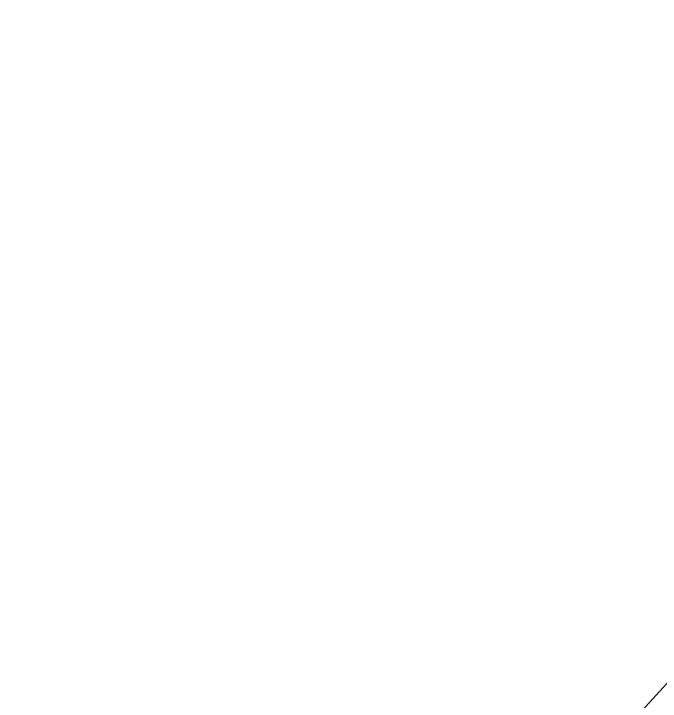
# Model space of a CAD drawing. Header units: millimetres. Extents: x 0 to 1845, y -1231 to 1016.
# Drawn here: x 668.103285 to 668.105923, y 336.644275 to 336.647078 of the extents above; entities that cross this region are included whole.
import ezdxf

# ---------------------------------------------------------------- set-up
doc = ezdxf.new("R2010")
doc.units = ezdxf.units.MM
doc.layers.add('Blocks', color=7, linetype='Continuous')
doc.layers.add('Blocks$Inner', color=7, linetype='Continuous', lineweight=25, true_color=0x007f00)
doc.layers.add('Blocks$Outline', color=7, linetype='Continuous', lineweight=35, true_color=0xff3f3f)

# ---------------------------------------------------------------- blocks, each defined once
blk = doc.blocks.new('Falcon Lounge Chair Front')
at = {"layer": 'Blocks$Inner'}
for points, weights in [([(743.3363712, 347.9048486), (593.6219871, 244.0056277), (430.7477575, 193.3320405)], [0.995993075332, 0.949301655288, 0.917915581572]), ([(459.0320288, 193.3320405), (621.9062583, 244.0056277), (771.6206425, 347.9048486)], [0.917915581572, 0.949301655288, 0.995993075332])]:
    blk.add_rational_spline(points, weights, degree=2, dxfattribs=at)
at = {"layer": 'Blocks$Outline'}
for points, weights, knots in [([(442.3766479, 164.0326804), (442.3766479, 188.1502024), (459.0320288, 193.3320405), (621.9062583, 244.0056277), (771.6206425, 347.9048486), (785.6885255, 357.6677187), (787.2955412, 379.7122033), (788.5334634, 396.6935919), (789.7713857, 413.6749806)], [1, 0.779377256834, 1, 1.03419276712, 1.08505955812, 0.949125505325, 1.08505955812, 1.08505955812, 1.08505955812], [0, 0, 0, 40.627502, 40.627502, 510.061954, 510.061954, 550.536704, 550.536704, 550.648721, 550.648721, 550.648721]), ([(754.3785687, 413.6749806), (753.1775249, 397.1994789), (751.9764812, 380.7239771), (750.7501434, 363.9014988), (739.9381207, 356.6762709), (671.6259434, 311.0260659), (600.5255035, 274.8804424)], [0.863153713125, 0.863153713125, 0.863153713125, 0.751910928704, 0.863153713125, 0.875429427354, 0.88994312166], [-1102.716973, -1102.716973, -1102.716973, -1102.608293, -1102.608293, -1071.809287, -1071.809287, -862.511216, -862.511216, -862.511216])]:
    blk.add_rational_spline(points, weights, degree=2, knots=knots, dxfattribs=at)
blk.add_open_spline([(668.1033349, 336.6414743), (668.1033636, 336.6415138), (668.1033964, 336.6415497), (668.1034291, 336.6415855), (674.077181, 343.1906162), (680.0531343, 349.7537577), (686.0313875, 356.3311552), (692.0030784, 362.9013329), (697.9770806, 369.4857534), (703.9533947, 376.0844564), (709.9229956, 382.6757471), (715.8949196, 389.2813062), (721.8691676, 395.9011749), (727.2056305, 401.8143347), (732.5439608, 407.7389265), (737.8841593, 413.6749806)], degree=3, knots=[-431.159627, -431.159627, -431.159627, -431.159627, -431.159616, -431.159616, -431.159616, -323.217816, -323.217816, -323.217816, -215.375791, -215.375791, -215.375791, -107.635777, -107.635777, -107.635777, -11.380147, -11.380147, -11.380147, -11.380147], dxfattribs=at)

msp = doc.modelspace()

# ---------------------------------------------------------------- block references
at = {"layer": 'Blocks'}
msp.add_blockref('Falcon Lounge Chair Front', (0, 0), dxfattribs=at)

doc.saveas('drawing.dxf')
